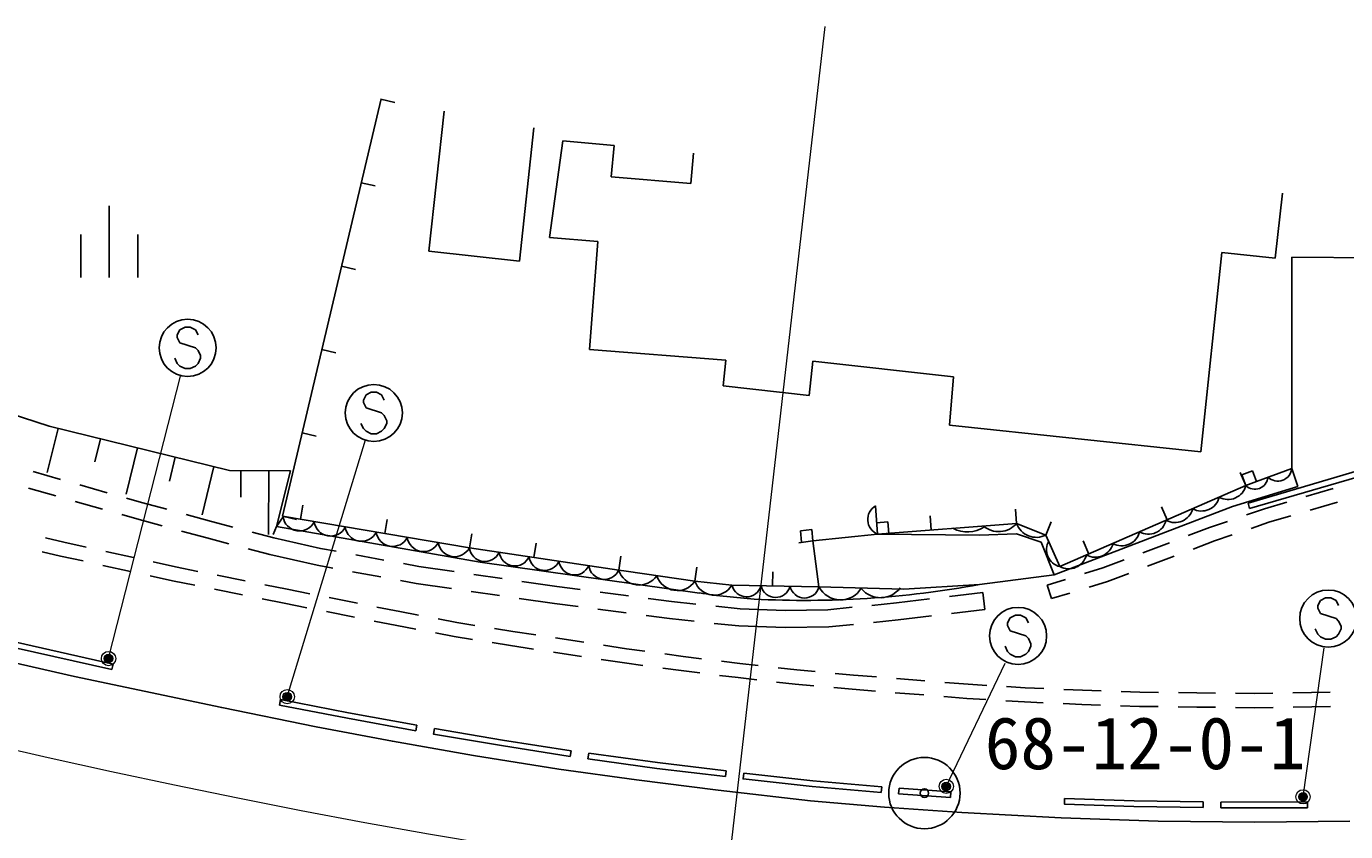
# Model space of a CAD drawing. Units: millimetres at full size, sheet at 1:1000; details may follow other scales. Extents: x 40000 to 680000, y 20000 to 380000.
# Drawn here: x 200705 to 246896, y 278088 to 306292 of the extents above; entities that cross this region are included whole.
import ezdxf
from ezdxf.enums import TextEntityAlignment as Align

# ---------------------------------------------------------------- set-up
doc = ezdxf.new("R2010")
doc.units = ezdxf.units.MM
doc.header["$LTSCALE"] = 1000
doc.header["$PDMODE"] = 32
doc.header["$PDSIZE"] = 500
doc.linetypes.add('CHAIN', pattern=[18.5, 12, -1.5, 3.5, -1.5])
for name, color, linetype, lineweight in [('M-BGD', 7, 'Continuous', 25), ('M-BMK', 2, 'CHAIN', 13), ('M-BMK-SRVR', 3, 'Continuous', 25), ('M-STR-HTXT', 7, 'Continuous', 13), ('M-STR-STRC', 7, 'Continuous', 25)]:
    doc.layers.add(name, color=color, linetype=linetype, lineweight=lineweight)
doc.styles.add('ＭＳ ゴシック', font='')
doc.styles.get('ＭＳ ゴシック').set_extended_font_data('MS Gothic')

msp = doc.modelspace()

# ---------------------------------------------------------------- linework, layer by layer
at = {"layer": 'M-BGD'}
for p, q in [((209676, 289138), (213122, 303751)), ((213119, 303737), (213606, 303622)), ((214802, 298417), (215338, 303318)), ((218476, 302743), (217966, 298071)), ((219488, 302281), (219021, 298896)), ((221281, 302124), (219488, 302281)), ((221185, 301028), (221281, 302124)), ((224068, 301851), (223974, 300784)), ((212430, 300817), (212917, 300702)), ((223974, 300784), (221185, 301028)), ((244686, 300448), (244432, 298173)), ((203609, 300002), (203609, 297502)), ((202609, 299002), (202609, 297502)), ((204609, 299002), (204609, 297502)), ((220716, 298762), (219021, 298896)), ((217966, 298071), (214802, 298417)), ((220418, 294974), (220716, 298762)), ((241822, 291394), (242557, 298370)), ((242557, 298370), (244432, 298173)), ((245009, 298212), (249224, 298168)), ((245009, 298212), (245018, 290812)), ((211742, 297897), (212228, 297782)), ((211053, 294977), (211540, 294863)), ((225199, 294597), (220418, 294974)), ((225099, 293703), (225199, 294597)), ((228108, 293366), (228242, 294566)), ((228242, 294566), (233172, 294015)), ((196747, 293824), (201499, 292289)), ((233021, 292320), (233170, 294015)), ((228108, 293366), (225099, 293703)), ((201813, 292212), (201435, 290669)), ((201499, 292289), (207818, 290740)), ((210364, 292057), (210851, 291943)), ((241822, 291394), (233021, 292320)), ((203301, 291847), (203103, 291038)), ((204595, 291530), (204198, 289912)), ((205919, 291205), (205711, 290359)), ((243480, 289595), (249332, 291324)), ((249385, 291118), (243535, 289405)), ((200937, 290699), (201899, 290426)), ((207274, 290873), (206859, 289180)), ((207818, 290740), (209956, 290730)), ((208216, 290738), (208211, 289804)), ((209193, 290734), (209182, 288495)), ((209956, 290730), (209457, 288773)), ((243403, 290207), (243203, 290665)), ((243637, 290722), (243263, 290581)), ((243263, 290581), (243403, 290207)), ((243778, 290347), (243637, 290722)), ((245018, 290812), (243778, 290347)), ((245226, 290182), (245018, 290812)), ((200775, 290121), (201737, 289848)), ((202572, 290234), (203534, 289960)), ((236891, 287372), (243403, 290207)), ((242932, 289478), (245226, 290182)), ((243403, 290207), (243778, 290347)), ((245135, 290458), (245138, 290460)), ((245506, 289825), (246465, 290107)), ((202410, 289656), (203372, 289383)), ((204208, 289769), (204739, 289618)), ((204739, 289618), (205623, 289377)), ((244055, 289398), (244834, 289627)), ((245649, 289346), (246609, 289628)), ((204046, 289191), (204578, 289040)), ((206298, 289193), (207181, 288952)), ((210301, 289032), (210384, 289525)), ((230436, 289496), (230505, 288505)), ((235376, 288886), (235337, 289385)), ((236688, 287085), (242932, 289478)), ((240652, 289009), (240453, 289468)), ((243425, 289182), (244055, 289398)), ((243535, 289405), (243480, 289595)), ((204578, 289040), (205465, 288798)), ((207181, 288952), (207938, 288753)), ((209351, 288494), (209457, 288773)), ((209457, 288773), (209693, 289116)), ((216595, 287521), (209457, 288773)), ((216216, 288030), (209676, 289138)), ((209676, 289138), (210162, 289023)), ((213258, 288531), (213342, 289024)), ((230872, 288935), (230473, 288904)), ((235376, 288886), (230505, 288505)), ((230903, 288536), (230872, 288935)), ((232385, 288652), (232346, 289151)), ((236402, 288477), (235376, 288886)), ((236402, 288477), (236587, 288941)), ((241387, 288455), (242133, 288738)), ((242133, 288738), (242763, 288954)), ((243586, 288708), (244207, 288922)), ((244207, 288922), (244978, 289148)), ((202015, 288230), (201374, 288378)), ((206140, 288614), (207026, 288373)), ((207026, 288373), (207789, 288172)), ((208615, 288575), (209372, 288376)), ((209372, 288376), (211005, 288009)), ((216216, 288030), (216300, 288523)), ((228247, 288271), (227751, 288206)), ((228205, 288668), (227807, 288627)), ((227807, 288627), (227849, 288229)), ((228247, 288271), (228205, 288668)), ((228247, 288271), (230505, 288505)), ((228247, 288271), (228457, 286659)), ((230505, 288505), (230903, 288536)), ((234082, 288470), (230505, 288505)), ((233625, 288474), (233626, 288474)), ((235370, 288523), (234082, 288470)), ((236231, 288231), (235370, 288523)), ((236891, 287372), (236402, 288477)), ((237902, 287812), (237702, 288271)), ((241553, 287984), (242302, 288268)), ((242302, 288268), (242924, 288481)), ((201904, 287742), (201261, 287891)), ((202800, 288056), (202015, 288230)), ((204460, 287687), (203483, 287904)), ((208466, 287994), (209230, 287793)), ((209230, 287793), (210885, 287421)), ((211005, 288009), (211548, 287909)), ((212236, 287782), (213220, 287601)), ((221443, 287247), (216216, 288030)), ((218476, 287692), (218550, 288186)), ((236688, 287085), (236231, 288231)), ((239797, 287853), (240732, 288207)), ((202693, 287567), (201904, 287742)), ((204353, 287199), (203376, 287415)), ((205928, 287361), (205143, 287535)), ((206703, 287205), (205928, 287361)), ((210885, 287421), (211439, 287319)), ((213908, 287475), (214450, 287375)), ((214450, 287375), (215679, 287196)), ((224269, 286446), (216595, 287521)), ((221443, 287247), (221517, 287741)), ((224113, 286859), (224184, 287354)), ((236891, 287372), (237348, 287574)), ((237759, 287126), (238397, 287322)), ((238397, 287322), (239143, 287605)), ((239963, 287381), (240898, 287735)), ((205825, 286872), (205036, 287047)), ((206602, 286716), (205825, 286872)), ((208370, 286871), (207389, 287068)), ((212127, 287192), (213111, 287011)), ((213799, 286885), (214353, 286783)), ((216372, 287095), (217361, 286951)), ((218054, 286850), (219282, 286671)), ((221710, 287207), (221443, 287247)), ((224113, 286859), (221710, 287207)), ((225411, 286721), (224113, 286859)), ((226828, 286692), (226838, 287192)), ((236688, 287085), (234082, 286742)), ((236452, 286726), (237090, 286921)), ((237913, 286651), (238559, 286848)), ((238559, 286848), (239309, 287133)), ((208269, 286381), (207289, 286578)), ((209831, 286577), (209056, 286733)), ((210626, 286420), (209831, 286577)), ((214353, 286783), (215589, 286603)), ((216282, 286502), (217271, 286357)), ((219282, 286671), (220099, 286564)), ((220793, 286473), (221784, 286343)), ((228457, 286659), (225411, 286721)), ((228457, 286659), (231433, 286586)), ((231433, 286586), (234082, 286742)), ((233025, 286322), (234189, 286463)), ((234260, 285867), (234189, 286463)), ((236599, 286248), (236452, 286726)), ((236599, 286248), (237244, 286446)), ((209733, 286087), (208955, 286243)), ((210529, 285929), (209733, 286087)), ((212293, 286089), (211312, 286283)), ((213775, 285795), (212980, 285953)), ((217964, 286256), (219200, 286076)), ((219200, 286076), (220022, 285968)), ((222478, 286252), (223295, 286144)), ((223295, 286144), (224147, 286054)), ((224844, 285981), (225696, 285891)), ((228764, 285861), (229617, 285945)), ((230313, 286013), (231166, 286097)), ((231166, 286097), (232330, 286238)), ((212197, 285598), (211216, 285793)), ((213679, 285304), (212883, 285462)), ((214431, 285671), (213775, 285795)), ((215776, 285415), (215119, 285540)), ((220716, 285877), (221708, 285747)), ((222402, 285656), (223224, 285549)), ((223224, 285549), (224091, 285457)), ((225696, 285891), (227278, 285834)), ((227278, 285834), (228764, 285861)), ((230363, 285415), (231232, 285501)), ((231232, 285501), (232399, 285642)), ((233094, 285726), (234260, 285867)), ((203738, 283959), (198988, 285028)), ((214340, 285179), (213679, 285304)), ((215689, 284923), (215028, 285048)), ((216409, 285313), (215776, 285415)), ((217733, 285098), (217100, 285201)), ((218538, 284976), (217733, 285098)), ((224787, 285383), (225654, 285292)), ((225654, 285292), (227273, 285234)), ((227273, 285234), (228799, 285261)), ((228799, 285261), (229667, 285347)), ((216327, 284819), (215689, 284923)), ((217656, 284604), (217018, 284708)), ((218464, 284482), (217656, 284604)), ((220219, 284721), (219230, 284871)), ((221715, 284493), (220911, 284615)), ((220144, 284226), (219156, 284377)), ((221644, 283998), (220836, 284121)), ((222361, 284406), (221715, 284493)), ((223700, 284225), (223054, 284312)), ((224343, 284144), (223700, 284225)), ((203695, 283764), (203738, 283959)), ((222293, 283910), (221644, 283998)), ((223635, 283729), (222986, 283817)), ((224281, 283648), (223635, 283729)), ((225681, 283977), (225038, 284058)), ((226332, 283903), (225681, 283977)), ((227678, 283750), (227027, 283824)), ((228321, 283692), (227678, 283750)), ((229661, 283571), (229018, 283629)), ((225622, 283481), (224976, 283561)), ((226277, 283406), (225622, 283481)), ((227627, 283253), (226972, 283327)), ((228274, 283194), (227627, 283253)), ((230471, 283507), (229661, 283571)), ((232166, 283372), (231169, 283451)), ((233675, 283252), (232864, 283317)), ((234328, 283212), (233675, 283252)), ((235680, 283130), (235026, 283170)), ((229618, 283073), (228971, 283131)), ((230433, 283008), (229618, 283073)), ((232127, 282874), (231130, 282953)), ((233639, 282753), (232825, 282818)), ((234297, 282713), (233639, 282753)), ((236329, 283102), (235680, 283130)), ((237678, 283043), (237028, 283071)), ((238334, 283021), (237678, 283043)), ((239690, 282976), (239034, 282998)), ((240339, 282967), (239690, 282976)), ((241687, 282948), (241039, 282957)), ((242343, 282942), (241687, 282948)), ((243700, 282930), (243043, 282936)), ((244351, 282939), (243700, 282930)), ((245703, 282956), (245051, 282948)), ((246350, 282968), (245703, 282956)), ((235654, 282630), (234996, 282670)), ((236306, 282602), (235654, 282630)), ((237658, 282544), (237006, 282572)), ((238319, 282522), (237658, 282544)), ((239678, 282476), (239018, 282498)), ((240330, 282467), (239678, 282476)), ((241681, 282448), (241030, 282457)), ((242341, 282442), (241681, 282448)), ((243701, 282430), (243041, 282436)), ((244356, 282439), (243701, 282430)), ((245711, 282456), (245056, 282448)), ((246361, 282468), (245711, 282456)), ((214343, 281618), (214379, 281815)), ((219748, 280722), (219779, 280920)), ((225181, 280014), (225205, 280212)), ((230638, 279453), (230656, 279652)), ((233071, 279479), (231261, 279614)), ((233056, 279280), (233071, 279479)), ((241912, 278935), (241914, 279135)), ((245557, 279127), (242530, 279124)), ((245557, 278927), (245557, 279127))]:
    msp.add_line(p, q, dxfattribs=at)
for points in [[(203695, 283764), (198944, 284833), (198988, 285028)], [(214343, 281618), (211951, 282057), (209569, 282523), (209608, 282719)], [(214379, 281815), (211989, 282253), (209608, 282719)], [(219748, 280722), (217344, 281100), (214957, 281502), (214990, 281699)], [(219779, 280920), (217376, 281297), (214990, 281699)], [(225181, 280014), (222776, 280305), (220366, 280638), (220393, 280836)], [(225205, 280212), (222802, 280504), (220393, 280836)], [(230638, 279453), (228218, 279671), (225798, 279932), (225820, 280131)], [(230656, 279652), (228237, 279871), (225820, 280131)], [(233056, 279280), (231246, 279415), (231261, 279614)], [(241912, 278935), (239483, 278967), (237050, 279052), (237057, 279252)], [(241914, 279135), (239488, 279167), (237057, 279252)], [(245557, 278927), (242530, 278924), (242530, 279124)]]:
    msp.add_lwpolyline(points, dxfattribs=at)
for centre, radius, start, end in [((244517, 290870), 504, 227.6574, 353.4184), ((242782, 290362), 640, 241.0488, 345.9974), ((243719, 290541), 460, 226.5549, 354.5209), ((241852, 289957), 640, 241.0488, 345.9974), ((230716, 289018), 554, 120.2519, 247.6164), ((240922, 289552), 640, 241.0488, 345.9974), ((210266, 289199), 579, 188.2977, 332.8091), ((211353, 289018), 579, 188.2977, 332.8091), ((212440, 288837), 579, 188.2977, 332.8091), ((233655, 289658), 1075, 241.6877, 303.7659), ((234750, 289415), 820, 229.1563, 319.7868), ((236066, 289126), 731, 199.1889, 297.2903), ((239991, 289147), 640, 241.0488, 345.9974), ((213527, 288656), 579, 188.2977, 332.8091), ((214615, 288476), 579, 188.2977, 332.8091), ((237030, 287963), 608, 148.7523, 256.7878), ((239061, 288742), 640, 241.0488, 345.9974), ((215702, 288295), 579, 188.2977, 332.8091), ((216761, 288098), 549, 187.1301, 335.8179), ((217806, 287942), 549, 187.1301, 335.8179), ((237200, 287932), 640, 241.0488, 345.9974), ((238131, 288337), 640, 241.0488, 345.9974), ((218852, 287785), 549, 187.1301, 335.8179), ((219897, 287628), 549, 187.1301, 335.8179), ((220942, 287472), 549, 187.1301, 335.8179), ((222158, 287477), 751, 197.8549, 325.6384), ((223493, 287283), 751, 197.8549, 325.6384), ((224794, 287092), 720, 198.844, 328.9837), ((227937, 310920), 24747, 261.4758, 265.946), ((225921, 286833), 522, 192.3899, 345.2941), ((227973, 320085), 33897, 266.9807, 280.3814), ((226937, 286813), 522, 192.3899, 345.2941), ((227952, 286792), 522, 192.3899, 345.2941), ((229212, 287059), 854, 207.9016, 329.2857), ((230612, 287134), 854, 219.2645, 323.4493)]:
    msp.add_arc(centre, radius, start, end, dxfattribs=at)
at = {"layer": 'M-BMK'}
msp.add_lwpolyline([(186059, 284340), (188257, 283803), (190456, 283269), (192655, 282738), (194856, 282212), (197059, 281694), (199263, 281184), (201470, 280685), (203680, 280198), (205893, 279725), (208109, 279269), (210329, 278830), (212552, 278410), (214780, 278012), (217011, 277637), (219247, 277288), (221486, 276965), (223730, 276670), (225253, 276488)], dxfattribs=at)
at = {"layer": 'M-BMK-SRVR'}
for radius in [1250, 150]:
    msp.add_circle((232147, 279438), radius, dxfattribs=at)
at = {"layer": 'M-STR-HTXT'}
for p, q in [((225253, 276488), (228676, 306292)), ((203582, 284150), (206111, 294084)), ((209837, 282815), (212584, 291814)), ((245405, 279307), (246143, 284527)), ((232913, 279672), (234973, 283994))]:
    msp.add_line(p, q, dxfattribs=at)
for centre, radius in [((203582, 284150), 150), ((203582, 284150), 120), ((203582, 284150), 90), ((203582, 284150), 60), ((203582, 284150), 30), ((203582, 284150), 20), ((209837, 282815), 150), ((209837, 282815), 120), ((209837, 282815), 90), ((209837, 282815), 60), ((209837, 282815), 30), ((209837, 282815), 20), ((232913, 279672), 150), ((232913, 279672), 120), ((232913, 279672), 90), ((232913, 279672), 60), ((232913, 279672), 30), ((232913, 279672), 20), ((245405, 279307), 150), ((245405, 279307), 120), ((245405, 279307), 90), ((245405, 279307), 60), ((245405, 279307), 30), ((245405, 279307), 20)]:
    msp.add_circle(centre, radius, dxfattribs=at)
for p in [(203582, 284150), (209837, 282815), (232913, 279672), (245405, 279307)]:
    msp.add_point(p, dxfattribs=at)
at = {"layer": 'M-STR-STRC'}
for p, q in [((206080, 295668), (205989, 295486)), ((206261, 295759), (206080, 295668)), ((206443, 295759), (206261, 295759)), ((206625, 295668), (206443, 295759)), ((206716, 295486), (206625, 295668)), ((205989, 295486), (205989, 295395)), ((205989, 295395), (206080, 295214)), ((206080, 295214), (206625, 295032)), ((206625, 295032), (206716, 294941)), ((206716, 294941), (206807, 294759)), ((206807, 294759), (206807, 294668)), ((205989, 294486), (205898, 294668)), ((206080, 294395), (205989, 294486)), ((206261, 294305), (206080, 294395)), ((206443, 294305), (206261, 294305)), ((206625, 294395), (206443, 294305)), ((206716, 294486), (206625, 294395)), ((206807, 294668), (206716, 294486)), ((212597, 293387), (212506, 293205)), ((212779, 293478), (212597, 293387)), ((212960, 293478), (212779, 293478)), ((213142, 293387), (212960, 293478)), ((213233, 293205), (213142, 293387)), ((212506, 293205), (212506, 293114)), ((212506, 293114), (212597, 292933)), ((212597, 292933), (213142, 292751)), ((213142, 292751), (213233, 292660)), ((213233, 292660), (213324, 292478)), ((213324, 292478), (213324, 292387)), ((212506, 292205), (212415, 292387)), ((212597, 292114), (212506, 292205)), ((212779, 292024), (212597, 292114)), ((212960, 292024), (212779, 292024)), ((213142, 292114), (212960, 292024)), ((213233, 292205), (213142, 292114)), ((213324, 292387), (213233, 292205)), ((246015, 286188), (245924, 286006)), ((245924, 286006), (245924, 285915)), ((246197, 286279), (246015, 286188)), ((246378, 286279), (246197, 286279)), ((246560, 286188), (246378, 286279)), ((246651, 286006), (246560, 286188)), ((235153, 285579), (235062, 285398)), ((235335, 285670), (235153, 285579)), ((235517, 285670), (235335, 285670)), ((235698, 285579), (235517, 285670)), ((235789, 285398), (235698, 285579)), ((245924, 285915), (246015, 285733)), ((246015, 285733), (246560, 285551)), ((246560, 285551), (246651, 285460)), ((235062, 285398), (235062, 285307)), ((235062, 285307), (235153, 285125)), ((235153, 285125), (235698, 284943)), ((245924, 285006), (245833, 285188)), ((246015, 284915), (245924, 285006)), ((246651, 285006), (246560, 284915)), ((246651, 285460), (246742, 285279)), ((246742, 285188), (246651, 285006)), ((246742, 285279), (246742, 285188)), ((235062, 284398), (234971, 284579)), ((235698, 284943), (235789, 284852)), ((235789, 284852), (235880, 284670)), ((235880, 284579), (235789, 284398)), ((235880, 284670), (235880, 284579)), ((246197, 284824), (246015, 284915)), ((246378, 284824), (246197, 284824)), ((246560, 284915), (246378, 284824)), ((235153, 284307), (235062, 284398)), ((235335, 284216), (235153, 284307)), ((235517, 284216), (235335, 284216)), ((235698, 284307), (235517, 284216)), ((235789, 284398), (235698, 284307))]:
    msp.add_line(p, q, dxfattribs=at)
msp.add_lwpolyline([(198601, 284387), (202394, 283523), (207544, 282434), (210857, 281761), (213524, 281254), (216364, 280752), (219344, 280280), (222067, 279897), (224929, 279539), (228154, 279172), (230752, 278942), (233455, 278756), (236940, 278574), (240338, 278459), (243721, 278420), (247046, 278460)], dxfattribs=at)
for centre in [(206352, 295032), (212869, 292751), (246288, 285551), (235426, 284943)]:
    msp.add_circle(centre, 1000, dxfattribs=at)

# ---------------------------------------------------------------- texts
at = {"layer": 'M-BGD', "style": 'ＭＳ ゴシック'}
msp.add_text('68-12-0-1', height=1833, dxfattribs=at).set_placement((234262, 279725), align=Align.BOTTOM_LEFT)

doc.saveas('drawing.dxf')
